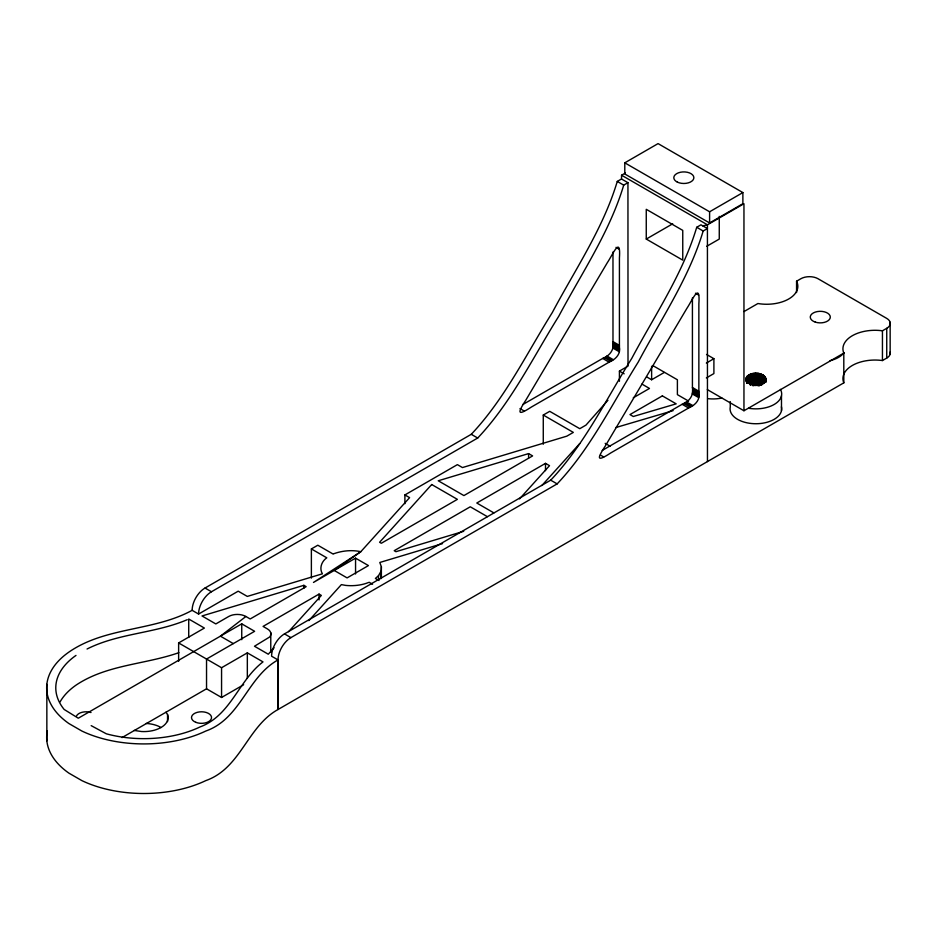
<?xml version="1.0" encoding="UTF-8"?>
<svg xmlns="http://www.w3.org/2000/svg" width="937" height="937" viewBox="0 0 937 937"><rect width="100%" height="100%" fill="white"/><g stroke="black" fill="none" stroke-linecap="round" stroke-linejoin="round"><path stroke-width="1.41" d="M47.283 731.071A97.167 56.103 0 0 0 68.951 773.166L81.894 780.626A97.167 56.103 0 0 0 205.765 780.626C240.926 768.246 247.181 726.585 278.02 709.508L278.137 657.926A18.225 10.518 -60 0 1 290.915 637.617L557.152 483.89C590.708 448.39 612.435 403.273 638.214 362.092C660.983 319.189 689.199 277.809 703.16 231.006L707.423 228.569L707.458 224.81L743.955 203.727L743.955 410.757L707.33 389.605M522.799 404.55L602.69 358.426C609.811 355.814 614.66 349.396 612.985 341.63L612.974 251.994M619.416 346.901L619.427 257.944C620.997 234.882 612.599 254.841 607.422 262.524L525.891 400.052C517.81 412.479 516.592 416.719 531.314 407.08L609.132 362.15C615.375 359.562 620.938 354.256 619.416 346.901L612.974 343.188M602.245 450.428L682.136 404.292C689.257 401.68 694.106 395.262 692.42 387.496L692.42 297.861M698.861 392.767L698.861 303.811C700.443 280.749 692.045 300.707 686.868 308.39L605.337 445.918C597.256 458.345 596.037 462.585 610.76 452.946L688.578 408.017C694.821 405.428 700.384 400.122 698.861 392.767L692.42 389.054M311.377 578.106L311.377 548.93L326.802 557.831C321.672 561.228 319.025 568.29 322.41 573.819L247.298 596.412L238.209 591.177L198.585 614.051L192.132 610.327L192.249 608.336A18.225 10.518 -60 0 1 205.027 588.026L471.264 434.311C504.82 398.811 526.559 353.694 552.326 312.513C575.095 269.61 603.311 228.23 617.272 181.415L621.5 178.979L621.571 175.219L625.342 173.04M198.585 614.051L198.679 612.048A18.225 10.518 -60 0 1 211.457 591.751L477.706 438.024C511.262 402.523 532.989 357.407 558.768 316.226C581.537 273.323 609.753 231.943 623.714 185.139L627.942 182.692L621.5 178.979M380.961 578.621L381.371 566.756L379.79 562.481L442.545 543.601M745.981 381.242C744.646 369.939 768.621 370.595 765.763 382.331M765.869 378.677C764.475 387.215 746.976 387.157 745.981 378.536M707.458 461.578L707.423 228.569L700.97 224.821L696.718 227.281C682.757 274.096 654.541 315.476 631.772 358.379C605.993 399.56 584.266 444.677 550.71 480.177L284.473 633.892A18.225 10.518 -60 0 0 271.695 654.202L271.578 656.205L278.031 659.929M378.958 580.518L375.397 578.457L378.513 575.681L380.961 571.324M607.926 400.298L585.976 425.105L579.769 428.689L549.714 411.331L543.273 415.044L543.273 444.22M274.084 647.783L268.287 654.213L254.477 646.249L269.598 637.031A12.146 7.016 0 0 0 267.361 628.891L263.063 626.408L319.048 594.093L321.344 595.428L288.608 631.69M308.847 620.657L341.384 584.606L345.589 585.391A30.371 17.534 0 0 0 368.323 582.591M519.531 498.882L549.515 465.666L545.498 463.358L476.792 503.017L493.881 512.89M541.832 485.565L579.698 443.611M245.892 616.487A12.146 7.016 0 0 0 228.71 616.487L215.826 623.937L202.029 615.96L303.857 585.332L306.165 586.656L250.179 618.97L245.892 616.487L220.418 636.164L233.301 643.602M624.792 162.827L658.067 143.607L742.877 192.577L742.877 203.727L709.602 222.947L624.792 173.977L624.792 162.827L709.602 211.785L742.877 192.577M646.261 239.064L682.757 260.135L682.757 230.385L646.261 209.314L646.261 239.064L672.696 223.802M706.674 246.326L719.265 239.064L719.265 216.388M311.377 548.93L317.819 545.217L333.174 554.083M404.901 503.684L404.901 494.935L457.385 464.635L462.456 467.563L566.815 436.162L573.327 432.402L543.273 415.044M619.416 381.289L619.416 371.087L628.013 366.121L627.942 182.692M744.013 311.552L757.916 303.529A31.132 17.967 0 0 0 788.708 298.997A31.132 17.967 0 0 0 796.567 281.217L800.854 278.734A12.146 7.016 0 0 1 818.036 278.734L886.742 318.404A12.146 7.016 0 0 1 886.742 328.313L886.742 358.075L882.443 360.546A32.081 18.517 0 0 0 843.804 382.858L278.02 709.508M178.627 661.358L178.627 642.934L204.383 628.059L188.724 619.017L188.724 637.429M646.659 376.897L651.625 379.766L664.216 372.493M122.033 737.595L206.538 688.8L206.538 659.051L254.63 631.292L241.746 623.843L78.298 718.211L64.161 709.461A88.043 50.832 0 0 1 75.991 655.42M333.888 553.708C342.462 550.663 351.89 549.75 360.815 551.694L334.228 570.457L347.1 577.895L368.44 565.585L355.556 558.147L313.473 582.439L360.815 551.694L409.598 497.641L404.901 494.935M633.283 397.792L649.482 388.445L641.95 384.088M706.346 363.052L713.9 358.695L713.9 373.57L706.346 377.927M178.627 642.934L221.565 667.73L247.333 652.855L263.004 661.897C238.548 680.426 230.842 715.587 199.944 726.983A88.043 50.832 0 0 1 106.338 733.812L91.182 725.648M206.538 688.8L221.565 697.479L243.655 684.724M743.955 410.757L843.804 353.108A32.081 18.517 0 0 1 882.443 330.796L886.742 328.313M192.413 610.174C153.844 631.433 105.799 626.56 68.951 652.058A97.167 56.103 0 0 0 68.951 723.575L81.894 731.047A97.167 56.103 0 0 0 205.765 731.047C241.02 718.62 247.227 676.748 278.301 659.765L278.301 709.356M87.059 649.013C118.519 633.119 155.073 633.471 187.271 619.685M178.873 652.667C144.942 664.591 106.642 664.579 75.991 685.17A88.043 50.832 0 0 0 60.097 701.86M528.597 453.602L438.258 480.775L463.909 495.579L532.614 455.909L528.597 453.602L528.597 457.97M463.698 531.302L395.929 551.694L394.208 550.698L470.269 506.788L487.381 516.662M615.679 427.588L673.129 410.652M702.797 225.864L707.458 224.81L621.571 175.219M134.155 730.427L141.51 731.528A24.292 14.02 0 0 0 167.547 714.521L165.966 712.225M617.272 181.415L623.714 185.139M696.718 227.281L703.16 231.006M616.019 247.345L619.24 249.207M695.453 293.222L698.674 295.073M706.533 354.444L713.9 358.695M612.985 341.63L619.427 345.355M692.42 387.496L698.861 391.221M652.855 365.594L677.392 379.766L677.392 394.641L688.578 401.095M612.974 344.582L619.404 348.306M692.408 390.448L698.85 394.172M612.939 345.847L619.38 349.56M692.384 391.713L698.826 395.437M612.88 346.983L619.322 350.707M692.326 392.849L698.768 396.574M612.798 348.014L619.24 351.738M692.232 393.891L698.674 397.604M606.836 355.955L613.278 359.667M686.282 401.821L692.724 405.534M605.618 356.704L612.048 360.429M685.052 402.57L691.494 406.295M604.236 357.524L610.678 361.249M683.682 403.402L690.124 407.115M602.69 358.426L609.132 362.15M682.136 404.292L688.578 408.017M619.416 371.087L624.159 373.828M605.185 443.353L610.198 446.246M519.988 408.579L524.275 411.062M600.5 455.066L603.721 456.928M471.264 434.311L477.706 438.024M550.71 480.177L557.152 483.89M369.026 582.217L372.575 584.266M284.473 633.892L290.915 637.617M205.027 588.026L211.457 591.751M160.871 727.557L159.911 726.889A24.292 14.02 0 0 0 146.149 723.446M890.15 322.258L890.15 354.209M882.443 330.796L882.443 360.546M843.804 353.108L843.804 382.858M796.567 281.217L796.567 292.543M781.481 395.801L781.481 410.675M765.552 377.588L765.681 382.191M765.342 377.189L765.412 381.453M764.92 376.697L764.92 382.109M764.557 376.194L764.557 382.952M764.17 375.842L764.334 382.788M763.538 375.432L763.538 383.538M762.964 374.987L762.964 383.104M762.671 374.87L762.671 384.334M762.437 374.706L762.437 384.182M761.64 374.413L761.64 385.224M760.879 374.074L760.879 384.896M760.551 373.992L760.551 384.814M760.258 373.875L760.258 384.697M759.345 373.711L759.345 385.88M758.466 373.488L758.466 385.669M758.115 373.465L758.115 385.634M757.775 373.406L757.775 385.575M756.815 373.371L756.815 385.54M755.878 373.301L755.878 385.47M755.515 373.324L755.515 385.494M755.163 373.313L755.163 385.482M754.226 373.418L754.226 385.599M753.278 373.488L753.278 385.669M752.95 373.57L752.95 385.739M752.598 373.617L752.598 384.428M751.743 373.863L751.743 384.685M750.865 374.074L750.865 384.896M750.584 374.203L750.584 385.013M750.256 374.285L750.256 385.107M749.541 374.659L749.541 384.123M748.792 374.987L748.792 383.104M748.569 375.151L748.569 383.268M748.3 375.292L748.3 383.409M747.773 375.749L747.773 382.519M747.199 376.194L747.199 382.952M747.058 376.381L747.058 383.139M746.859 376.557L746.859 383.315M746.555 377.072L746.555 382.483M746.192 377.588L746.039 380.691M730.263 401.586L730.263 406.998A25.814 14.898 0 0 0 756.065 423.735A25.814 14.898 0 0 0 781.435 406.787M709.602 211.785L709.602 222.947M651.625 366.238L651.625 379.766M545.498 463.358L545.498 470.643M381.371 566.756L381.371 578.422M378.513 575.681L378.513 580.062M355.556 558.147L355.556 573.983M319.048 594.093L319.048 599.926M303.857 585.332L303.857 588.249M270.77 632.744L270.77 652.445M247.333 652.855L247.333 678.353M241.746 623.843L241.746 639.69M221.565 667.73L221.565 697.479M167.547 714.521L167.547 721.607M46.85 684.291L46.85 740.921M890.15 352.019A12.146 7.016 0 0 1 886.742 358.075M721.865 398.026A25.814 14.898 0 0 1 708.559 398.729M780.427 389.37A25.814 14.898 0 0 1 774.419 404.327A25.814 14.898 0 0 1 748.722 408.274M844.085 352.617A25.814 14.898 0 0 1 830.053 360.651M76.412 716.149A10.026 5.786 0 0 1 91.018 712.518M431.711 484.523L379.602 542.265L381.324 543.261L457.385 499.351L431.711 484.523M662.365 395.882L629.969 414.576L633.283 416.496L676.174 403.847L662.365 395.882M815.272 322.105A10.026 5.786 0 0 0 830.311 317.104A10.026 5.786 0 0 0 815.272 312.091A10.026 5.786 0 0 0 815.272 322.105M195.786 722.31A10.026 5.786 0 0 0 211.504 718.058A10.026 5.786 0 0 0 197.262 712.331A10.026 5.786 0 0 0 195.786 722.31M677.346 182.106A10.026 5.786 0 0 0 693.696 178.744A10.026 5.786 0 0 0 680.473 172.244A10.026 5.786 0 0 0 677.346 182.106"/></g></svg>
